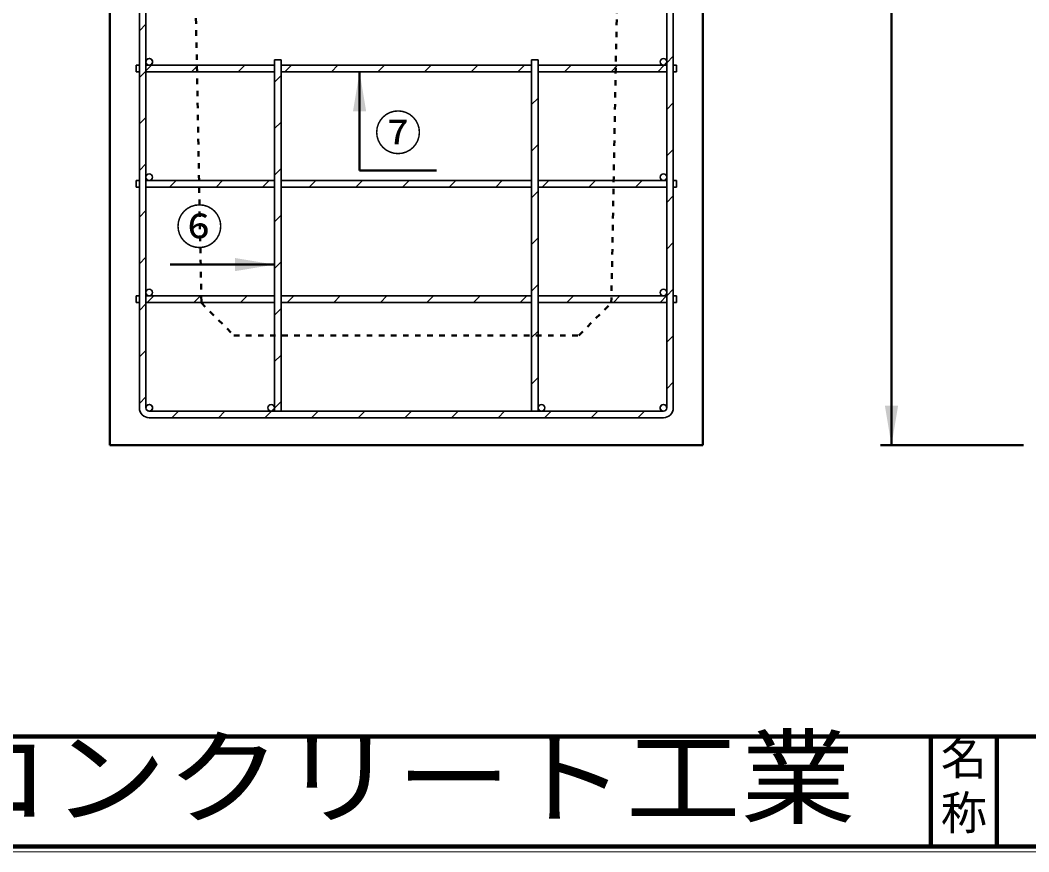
# Model space of a CAD drawing. Units: millimetres, scale not verified. Extents: x 100 to 4105, y 100 to 2870.
# Drawn here: x 1091 to 2009, y 100 to 857 of the extents above; entities that cross this region are included whole.
import ezdxf
from ezdxf.enums import TextEntityAlignment as Align

# ---------------------------------------------------------------- set-up
doc = ezdxf.new("R2010")
doc.units = ezdxf.units.MM
doc.header["$LTSCALE"] = 5
doc.linetypes.add('USER2', pattern=[2.2, 1, -1.2])
doc.layers.add('V-nasSTD', color=7, linetype='Continuous', lineweight=35)
doc.styles.add('ＭＳ ゴシック', font='')
doc.styles.get('ＭＳ ゴシック').set_extended_font_data('MS Gothic')

msp = doc.modelspace()

# ---------------------------------------------------------------- hatches: boundary and pattern name
at = {"layer": 'V-nasSTD'}
for points in [[(1405.962, 774.244), (1399.962, 810.244), (1393.962, 774.244)], [(1286.529, 628.736), (1322.529, 634.736), (1286.529, 640.736)], [(1878.106, 506.244), (1884.106, 470.244), (1890.106, 506.244)]]:
    msp.add_hatch(color=256, dxfattribs=at).paths.add_polyline_path(points)

# ---------------------------------------------------------------- linework, layer by layer
at = {"layer": 'V-nasSTD', "lineweight": 50}
for p, q in [((1884.106, 470.244), (1884.106, 1310.244)), ((1172.529, 470.244), (1172.529, 1298.244)), ((1712.529, 470.244), (1712.529, 1298.244)), ((1399.962, 720.244), (1399.962, 810.244)), ((1399.962, 720.244), (1469.962, 720.244)), ((1227.529, 634.736), (1322.529, 634.736)), ((1172.529, 470.244), (1712.529, 470.244)), ((2004.106, 470.244), (1874.106, 470.244))]:
    msp.add_line(p, q, dxfattribs=at)
at = {"layer": 'V-nasSTD'}
for p, q in [((1199.529, 504.244), (1199.529, 1288.244)), ((1199.529, 816.244), (1199.529, 1288.244)), ((1205.529, 504.244), (1205.529, 1288.244)), ((1679.529, 504.244), (1679.529, 1288.244)), ((1685.529, 504.244), (1685.529, 1288.244)), ((1685.529, 1288.244), (1685.529, 816.244)), ((1205.529, 924.244), (1205.529, 819.244)), ((1679.529, 819.244), (1679.529, 924.244)), ((1199.529, 847.61), (1205.529, 853.61)), ((1205.529, 816.244), (1205.529, 819.244)), ((1205.529, 819.244), (1205.529, 816.244)), ((1322.529, 501.244), (1322.529, 821.244)), ((1322.529, 821.244), (1328.529, 821.244)), ((1322.529, 816.244), (1322.529, 821.244)), ((1322.529, 821.244), (1328.529, 821.244)), ((1328.529, 501.244), (1328.529, 821.244)), ((1328.529, 821.244), (1328.529, 816.244)), ((1556.529, 501.244), (1556.529, 821.244)), ((1556.529, 821.244), (1562.529, 821.244)), ((1556.529, 816.244), (1556.529, 821.244)), ((1556.529, 821.244), (1562.529, 821.244)), ((1562.529, 501.244), (1562.529, 821.244)), ((1562.529, 821.244), (1562.529, 816.244)), ((1677.413, 816.378), (1679.396, 818.36)), ((1679.529, 818.493), (1685.529, 824.493)), ((1679.529, 816.244), (1679.529, 819.244)), ((1196.529, 816.244), (1196.529, 810.244)), ((1196.529, 816.244), (1199.529, 816.244)), ((1199.529, 816.244), (1196.529, 816.244)), ((1196.529, 816.244), (1196.529, 810.244)), ((1196.529, 810.244), (1196.529, 816.244)), ((1196.529, 816.244), (1199.529, 816.244)), ((1196.529, 810.244), (1199.529, 810.244)), ((1196.529, 810.244), (1199.529, 810.244)), ((1199.529, 810.244), (1196.529, 810.244)), ((1199.529, 805.184), (1210.59, 816.244)), ((1199.529, 711.244), (1199.529, 810.244)), ((1322.529, 816.244), (1205.529, 816.244)), ((1208.529, 816.244), (1205.529, 816.244)), ((1205.529, 816.244), (1208.529, 816.244)), ((1205.529, 810.244), (1322.529, 810.244)), ((1205.529, 810.244), (1322.529, 810.244)), ((1205.529, 714.244), (1205.529, 810.244)), ((1208.529, 816.244), (1322.529, 816.244)), ((1247.016, 810.244), (1253.016, 816.244)), ((1289.443, 810.244), (1295.443, 816.244)), ((1322.529, 810.244), (1322.529, 711.244)), ((1328.529, 816.244), (1556.529, 816.244)), ((1328.529, 816.244), (1556.529, 816.244)), ((1328.529, 810.244), (1556.529, 810.244)), ((1328.529, 810.244), (1556.529, 810.244)), ((1328.529, 711.244), (1328.529, 810.244)), ((1331.869, 810.244), (1337.869, 816.244)), ((1374.295, 810.244), (1380.295, 816.244)), ((1416.722, 810.244), (1422.722, 816.244)), ((1459.148, 810.244), (1465.148, 816.244)), ((1501.575, 810.244), (1507.575, 816.244)), ((1544.001, 810.244), (1550.001, 816.244)), ((1556.529, 810.244), (1556.529, 711.244)), ((1562.529, 816.244), (1679.529, 816.244)), ((1562.529, 816.244), (1676.529, 816.244)), ((1562.529, 810.244), (1679.529, 810.244)), ((1562.529, 711.244), (1562.529, 810.244)), ((1562.529, 810.244), (1679.529, 810.244)), ((1586.427, 810.244), (1592.427, 816.244)), ((1628.854, 810.244), (1634.854, 816.244)), ((1671.28, 810.244), (1677.28, 816.244)), ((1676.529, 816.244), (1679.529, 816.244)), ((1679.529, 810.244), (1679.529, 714.244)), ((1685.529, 816.244), (1688.529, 816.244)), ((1685.529, 816.244), (1685.529, 810.244)), ((1685.529, 810.244), (1688.529, 810.244)), ((1685.529, 810.244), (1685.529, 711.244)), ((1688.529, 816.244), (1688.529, 810.244)), ((1322.529, 800.905), (1328.529, 806.905)), ((1556.529, 780.346), (1562.529, 786.346)), ((1679.529, 776.067), (1685.529, 782.067)), ((1199.529, 762.757), (1205.529, 768.757)), ((1322.529, 758.478), (1328.529, 764.478)), ((1556.529, 737.92), (1562.529, 743.92)), ((1679.529, 733.641), (1685.529, 739.641)), ((1199.529, 720.331), (1205.529, 726.331)), ((1322.529, 716.052), (1328.529, 722.052)), ((1196.529, 711.244), (1196.529, 705.244)), ((1196.529, 711.244), (1199.529, 711.244)), ((1196.529, 705.244), (1196.529, 711.244)), ((1196.529, 711.244), (1199.529, 711.244)), ((1205.529, 711.244), (1205.529, 714.244)), ((1322.529, 711.244), (1205.529, 711.244)), ((1208.529, 711.244), (1205.529, 711.244)), ((1322.529, 711.244), (1208.529, 711.244)), ((1226.869, 705.244), (1232.869, 711.244)), ((1269.295, 705.244), (1275.295, 711.244)), ((1311.722, 705.244), (1317.722, 711.244)), ((1328.529, 711.244), (1556.529, 711.244)), ((1556.529, 711.244), (1328.529, 711.244)), ((1354.148, 705.244), (1360.148, 711.244)), ((1396.575, 705.244), (1402.575, 711.244)), ((1439.001, 705.244), (1445.001, 711.244)), ((1481.427, 705.244), (1487.427, 711.244)), ((1523.854, 705.244), (1529.854, 711.244)), ((1562.529, 711.244), (1679.529, 711.244)), ((1676.529, 711.244), (1562.529, 711.244)), ((1566.28, 705.244), (1572.28, 711.244)), ((1608.707, 705.244), (1614.707, 711.244)), ((1651.133, 705.244), (1657.133, 711.244)), ((1679.529, 711.244), (1676.529, 711.244)), ((1679.529, 714.244), (1679.529, 711.244)), ((1685.529, 711.244), (1688.529, 711.244)), ((1685.529, 711.244), (1685.529, 705.244)), ((1688.529, 711.244), (1688.529, 705.244)), ((1196.529, 705.244), (1199.529, 705.244)), ((1199.529, 705.244), (1196.529, 705.244)), ((1199.529, 606.244), (1199.529, 705.244)), ((1205.529, 705.244), (1322.529, 705.244)), ((1205.529, 705.244), (1322.529, 705.244)), ((1205.529, 609.244), (1205.529, 705.244)), ((1322.529, 705.244), (1322.529, 606.244)), ((1328.529, 705.244), (1556.529, 705.244)), ((1328.529, 705.244), (1556.529, 705.244)), ((1328.529, 606.244), (1328.529, 705.244)), ((1556.529, 705.244), (1556.529, 606.244)), ((1556.529, 695.493), (1562.529, 701.493)), ((1562.529, 705.244), (1679.529, 705.244)), ((1679.529, 705.244), (1562.529, 705.244)), ((1562.529, 705.244), (1562.529, 606.244)), ((1679.529, 609.244), (1679.529, 705.244)), ((1685.529, 705.244), (1688.529, 705.244)), ((1685.529, 705.244), (1685.529, 606.244)), ((1679.529, 691.214), (1685.529, 697.214)), ((1199.529, 677.905), (1205.529, 683.905)), ((1322.529, 673.625), (1328.529, 679.625)), ((1556.529, 653.067), (1562.529, 659.067)), ((1679.529, 648.788), (1685.529, 654.788)), ((1199.529, 635.478), (1205.529, 641.478)), ((1322.529, 631.199), (1328.529, 637.199)), ((1556.529, 610.641), (1562.529, 616.641)), ((1196.529, 606.244), (1196.529, 600.244)), ((1196.529, 606.244), (1199.529, 606.244)), ((1196.529, 600.244), (1196.529, 606.244)), ((1196.529, 606.244), (1199.529, 606.244)), ((1205.529, 609.244), (1205.529, 606.244)), ((1205.529, 606.244), (1205.529, 609.244)), ((1322.529, 606.244), (1205.529, 606.244)), ((1208.529, 606.244), (1205.529, 606.244)), ((1206.722, 600.244), (1212.722, 606.244)), ((1322.529, 606.244), (1208.529, 606.244)), ((1249.148, 600.244), (1255.148, 606.244)), ((1291.575, 600.244), (1297.575, 606.244)), ((1328.529, 606.244), (1556.529, 606.244)), ((1556.529, 606.244), (1328.529, 606.244)), ((1334.001, 600.244), (1340.001, 606.244)), ((1376.427, 600.244), (1382.427, 606.244)), ((1418.854, 600.244), (1424.854, 606.244)), ((1461.28, 600.244), (1467.28, 606.244)), ((1503.707, 600.244), (1509.707, 606.244)), ((1546.133, 600.244), (1552.133, 606.244)), ((1562.529, 606.244), (1679.529, 606.244)), ((1562.529, 606.244), (1676.529, 606.244)), ((1588.559, 600.244), (1594.559, 606.244)), ((1630.986, 600.244), (1636.986, 606.244)), ((1673.412, 600.244), (1679.412, 606.244)), ((1676.529, 606.244), (1679.529, 606.244)), ((1679.529, 606.361), (1685.529, 612.361)), ((1679.529, 606.244), (1679.529, 609.244)), ((1685.529, 606.244), (1688.529, 606.244)), ((1685.529, 606.244), (1685.529, 600.244)), ((1688.529, 606.244), (1688.529, 600.244)), ((1196.529, 600.244), (1199.529, 600.244)), ((1199.529, 600.244), (1196.529, 600.244)), ((1199.529, 504.244), (1199.529, 600.244)), ((1199.529, 593.052), (1205.529, 599.052)), ((1205.529, 600.244), (1322.529, 600.244)), ((1205.529, 600.244), (1322.529, 600.244)), ((1205.529, 504.244), (1205.529, 600.244)), ((1322.529, 600.244), (1322.529, 504.244)), ((1328.529, 600.244), (1556.529, 600.244)), ((1328.529, 600.244), (1556.529, 600.244)), ((1328.529, 501.244), (1328.529, 600.244)), ((1556.529, 600.244), (1556.529, 501.244)), ((1562.529, 600.244), (1679.529, 600.244)), ((1562.529, 504.244), (1562.529, 600.244)), ((1562.529, 600.244), (1679.529, 600.244)), ((1679.529, 600.244), (1679.529, 504.244)), ((1685.529, 600.244), (1688.529, 600.244)), ((1685.529, 600.244), (1685.529, 504.244)), ((1322.529, 588.773), (1328.529, 594.773)), ((1556.529, 568.214), (1562.529, 574.214)), ((1679.529, 563.935), (1685.529, 569.935)), ((1199.529, 550.625), (1205.529, 556.625)), ((1322.529, 546.346), (1328.529, 552.346)), ((1556.529, 525.788), (1562.529, 531.788)), ((1679.529, 521.508), (1685.529, 527.508)), ((1199.529, 508.199), (1205.529, 514.199)), ((1322.529, 503.92), (1328.529, 509.92)), ((1208.529, 501.244), (1676.529, 501.244)), ((1319.529, 501.244), (1208.529, 501.244)), ((1229.001, 495.244), (1235.001, 501.244)), ((1271.427, 495.244), (1277.427, 501.244)), ((1313.854, 495.244), (1319.854, 501.244)), ((1322.529, 501.244), (1319.529, 501.244)), ((1319.874, 501.264), (1322.509, 503.9)), ((1322.529, 504.244), (1322.529, 501.244)), ((1556.529, 501.244), (1328.529, 501.244)), ((1356.28, 495.244), (1362.28, 501.244)), ((1398.707, 495.244), (1404.707, 501.244)), ((1441.133, 495.244), (1447.133, 501.244)), ((1483.559, 495.244), (1489.559, 501.244)), ((1525.986, 495.244), (1531.986, 501.244)), ((1562.529, 501.244), (1562.529, 504.244)), ((1565.529, 501.244), (1562.529, 501.244)), ((1676.529, 501.244), (1565.529, 501.244)), ((1568.412, 495.244), (1574.412, 501.244)), ((1610.839, 495.244), (1616.839, 501.244)), ((1653.265, 495.244), (1659.265, 501.244)), ((1208.529, 495.244), (1676.529, 495.244)), ((1676.529, 495.244), (1208.529, 495.244))]:
    msp.add_line(p, q, dxfattribs=at)
at = {"layer": 'V-nasSTD', "linetype": 'USER2', "lineweight": 50}
for p, q in [((1247.944, 1024.02), (1255.97, 599.804)), ((1629.088, 599.804), (1637.114, 1024.02)), ((1255.97, 599.804), (1285.529, 570.244)), ((1599.529, 570.244), (1629.088, 599.804)), ((1285.529, 570.244), (1599.529, 570.244))]:
    msp.add_line(p, q, dxfattribs=at)
at = {"layer": 'V-nasSTD', "lineweight": 100}
for p, q in [((105, 205), (4100, 205)), ((1920, 205), (1920, 105)), ((1980, 205), (1980, 105)), ((105, 105), (4100, 105))]:
    msp.add_line(p, q, dxfattribs=at)
at = {"layer": 'V-nasSTD', "lineweight": 13}
msp.add_lwpolyline([(100, 100), (100, 2870), (4105, 2870), (4105, 100)], close=True, dxfattribs=at)
at = {"layer": 'V-nasSTD'}
for centre in [(1208.529, 819.244), (1676.529, 819.244), (1208.529, 714.244), (1676.529, 714.244), (1208.529, 609.244), (1676.529, 609.244), (1208.529, 504.244), (1319.529, 504.244), (1565.529, 504.244), (1676.529, 504.244)]:
    msp.add_circle(centre, 3, dxfattribs=at)
for centre, radius, start, end in [((1208.529, 819.244), 3, 33.53099, 180), ((1208.529, 819.244), 3, 33.53099, 180), ((1208.529, 819.244), 3, 180, 270), ((1208.529, 819.244), 3, 180, 270), ((1208.529, 819.244), 3, 270, 33.53099), ((1208.529, 819.244), 3, 270, 33.53099), ((1676.529, 819.244), 3, 0, 270), ((1676.529, 819.244), 3, 270, 0), ((1208.529, 714.244), 3, 270, 180), ((1676.529, 714.244), 3, 0, 270), ((1208.529, 714.244), 3, 180, 270), ((1676.529, 714.244), 3, 270, 0), ((1208.529, 609.244), 3, 270, 180), ((1208.529, 609.244), 3, 180, 270), ((1676.529, 609.244), 3, 0, 270), ((1676.529, 609.244), 3, 270, 0), ((1208.529, 504.244), 3, 33.53099, 179.99996), ((1208.529, 504.244), 3, 270, 33.53099), ((1208.529, 504.244), 3, 270, 33.53099), ((1319.529, 504.244), 3, 0, 270), ((1565.529, 504.244), 3, 270, 180), ((1676.529, 504.244), 3, 146.37638, 270), ((1676.529, 504.244), 3, 146.37638, 270), ((1676.529, 504.244), 3, 0, 146.37638), ((1208.529, 504.244), 9, 180, 270), ((1208.529, 504.244), 9, 180, 270), ((1208.529, 504.244), 3, 180, 270), ((1208.529, 504.244), 3, 179.99996, 180), ((1208.529, 504.244), 3, 179.99996, 270), ((1208.529, 504.244), 3, 180, 270), ((1319.529, 504.244), 3, 270, 0), ((1565.529, 504.244), 3, 180, 270), ((1676.529, 504.244), 3, 270, 0), ((1676.529, 504.244), 9, 270, 0), ((1676.529, 504.244), 3, 270, 0), ((1676.529, 504.244), 3, 270, 0), ((1676.529, 504.244), 9, 270, 0), ((1676.529, 504.244), 3, 270, 0)]:
    msp.add_arc(centre, radius, start, end, dxfattribs=at)

# ---------------------------------------------------------------- texts
at = {"layer": 'V-nasSTD', "style": 'ＭＳ ゴシック'}
for s, height, p in [('⑦', 31.67, (1413.362, 770.444)), ('⑥', 31.67, (1232.529, 684.936)), ('名', 30.79, (1928.982, 200.999)), ('称', 30.79, (1928.976, 151.01))]:
    msp.add_text(s, height=height, dxfattribs=at).set_placement(p, align=Align.TOP_LEFT)
at = {"layer": 'V-nasSTD', "style": 'ＭＳ ゴシック', "width": 1.1}
msp.add_text('株式会社船生コンクリート工業', height=69.65, dxfattribs=at).set_placement((388.279, 202.55), align=Align.TOP_LEFT)

doc.saveas('drawing.dxf')
